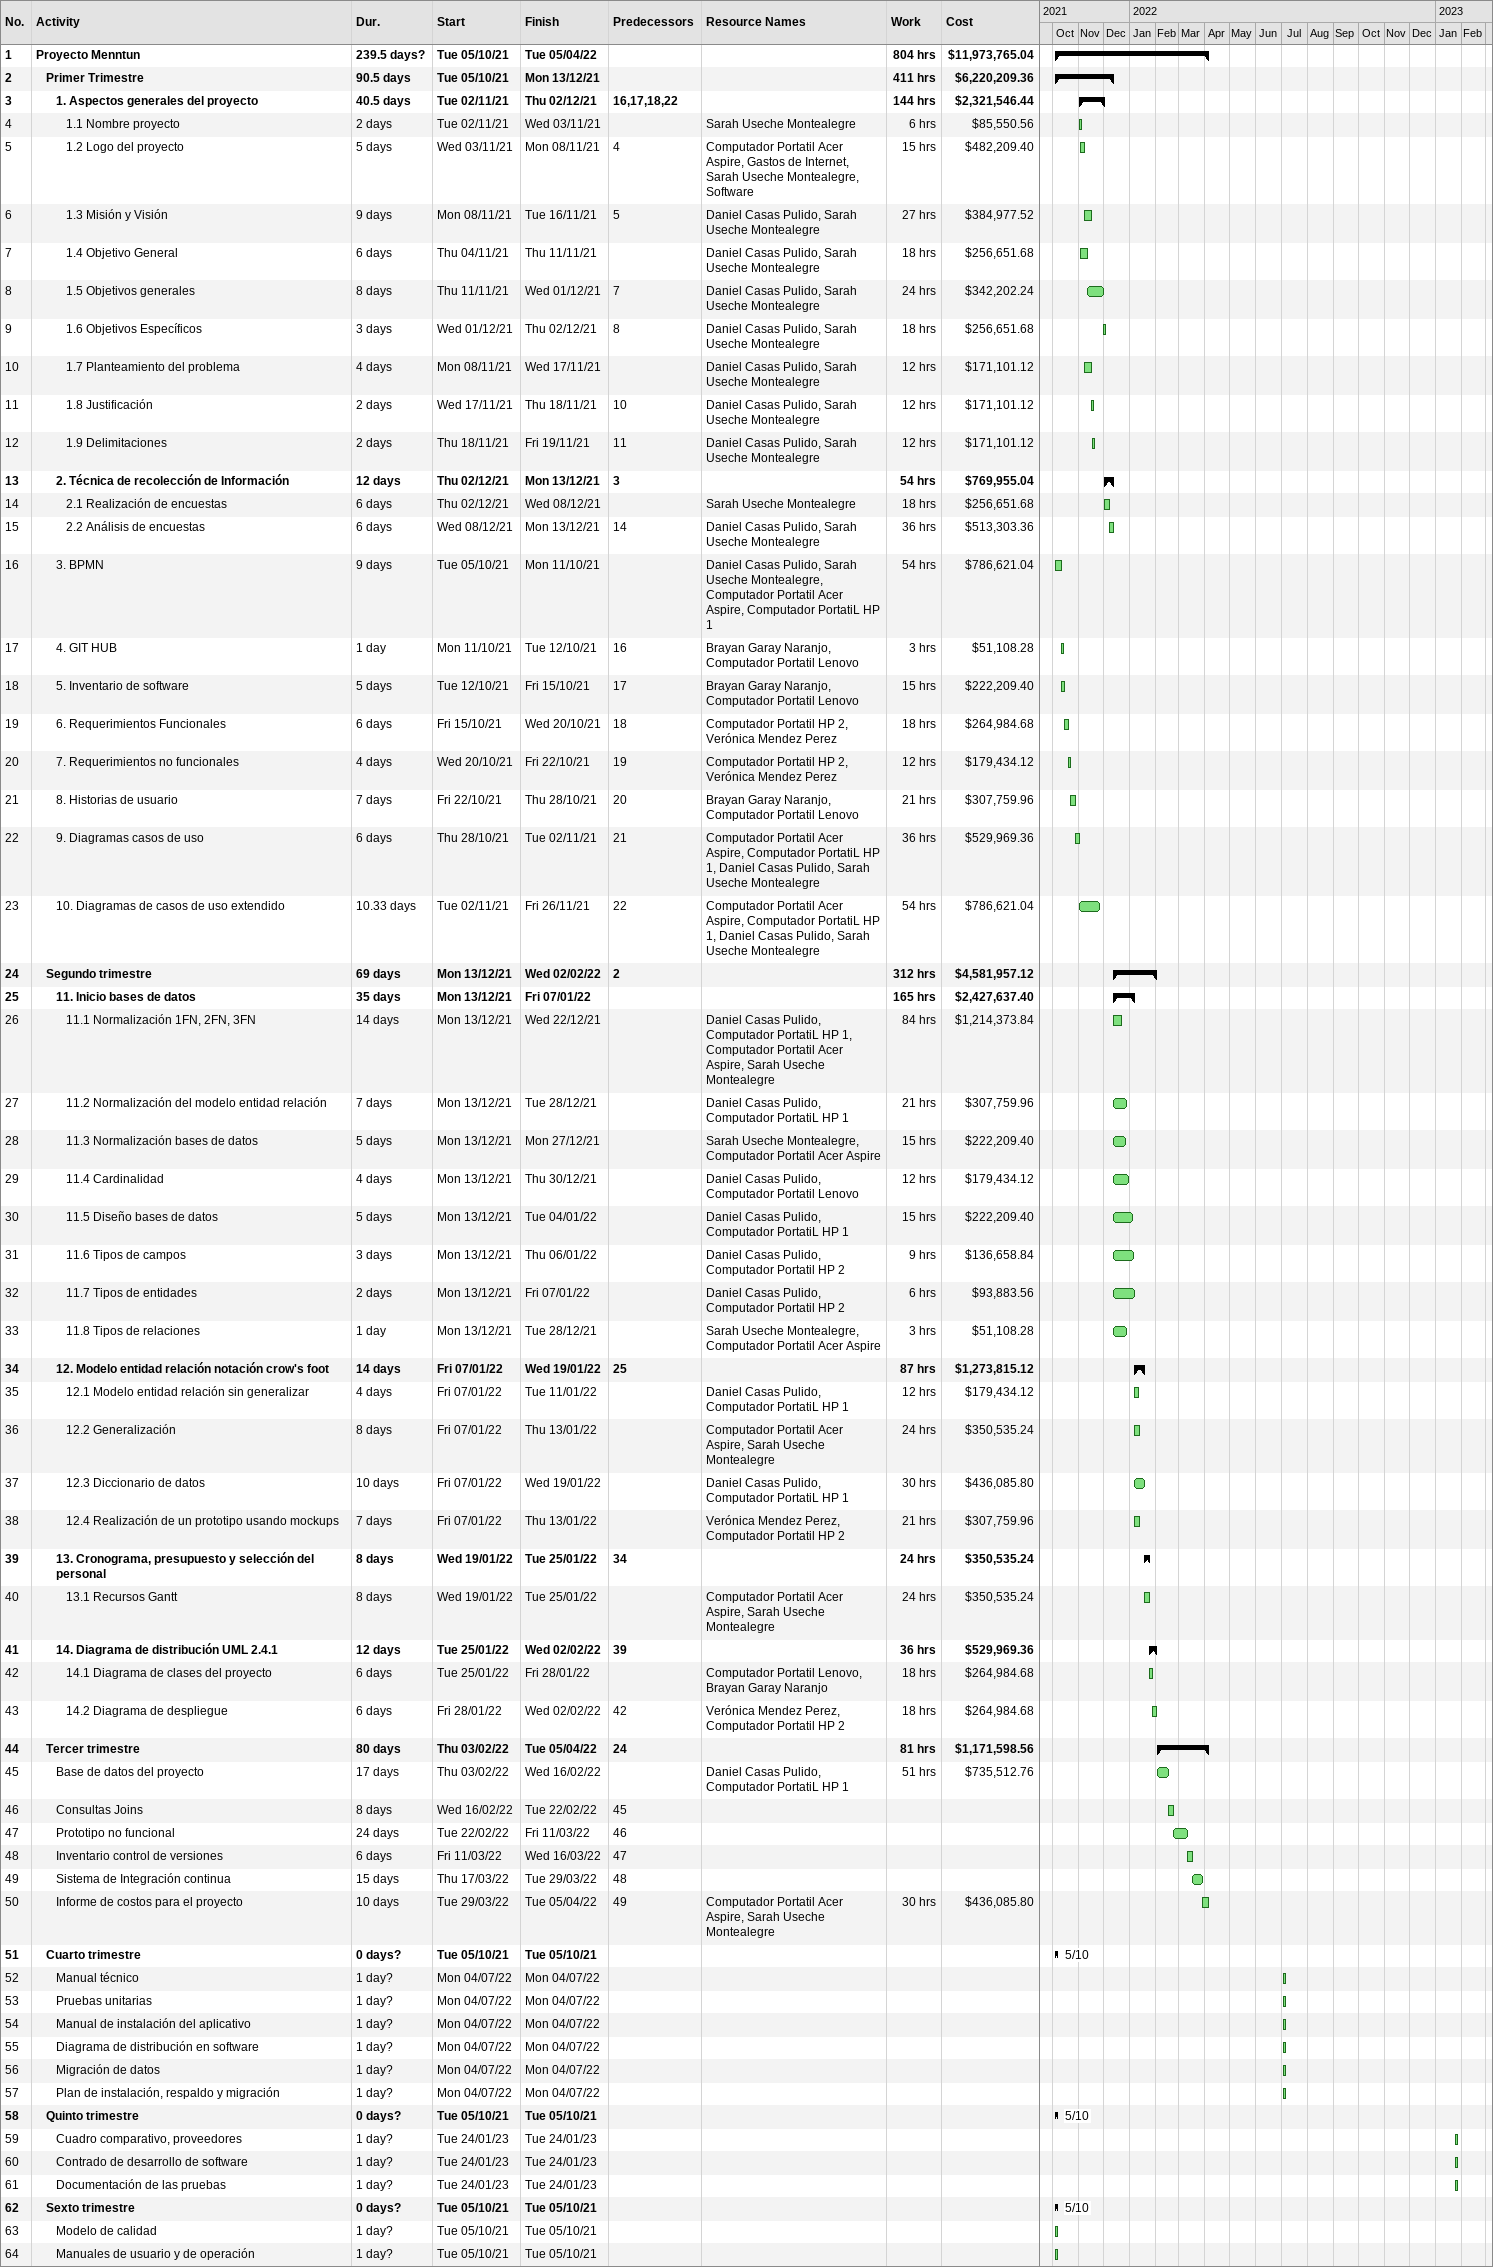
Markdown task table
| ID | Level | Task | Duration | Start | Finish | Predecessors | Resources | Work (h) | Cost ($) |
|---|---|---|---|---|---|---|---|---|---|
| 1 | 1 | **Proyecto Menntun** | 239.5d? | 2021-10-05 | 2022-04-05 |  |  | 804 | 11973765.04 |
| 2 | 2 | **Primer Trimestre** | 90.5d | 2021-10-05 | 2021-12-13 |  |  | 411 | 6220209.36 |
| 3 | 3 | **1. Aspectos generales del proyecto** | 40.5d | 2021-11-02 | 2021-12-02 | 16, 17, 18, 22 |  | 144 | 2321546.44 |
| 4 | 4 | 1.1 Nombre proyecto | 2d | 2021-11-02 | 2021-11-03 |  | Sarah Useche Montealegre | 6 | 85550.56 |
| 5 | 4 | 1.2 Logo del proyecto | 5d | 2021-11-03 | 2021-11-08 | 4 | Computador Portatil Acer Aspire, Gastos de Internet, Sarah Useche Montealegre, Software | 15 | 482209.40 |
| 6 | 4 | 1.3 Misión y Visión | 9d | 2021-11-08 | 2021-11-16 | 5 | Daniel Casas Pulido, Sarah Useche Montealegre | 27 | 384977.52 |
| 7 | 4 | 1.4 Objetivo General | 6d | 2021-11-04 | 2021-11-11 |  | Daniel Casas Pulido, Sarah Useche Montealegre | 18 | 256651.68 |
| 8 | 4 | 1.5 Objetivos generales | 8d | 2021-11-11 | 2021-12-01 | 7 | Daniel Casas Pulido, Sarah Useche Montealegre | 24 | 342202.24 |
| 9 | 4 | 1.6 Objetivos Específicos | 3d | 2021-12-01 | 2021-12-02 | 8 | Daniel Casas Pulido, Sarah Useche Montealegre | 18 | 256651.68 |
| 10 | 4 | 1.7 Planteamiento del problema | 4d | 2021-11-08 | 2021-11-17 |  | Daniel Casas Pulido, Sarah Useche Montealegre | 12 | 171101.12 |
| 11 | 4 | 1.8 Justificación | 2d | 2021-11-17 | 2021-11-18 | 10 | Daniel Casas Pulido, Sarah Useche Montealegre | 12 | 171101.12 |
| 12 | 4 | 1.9 Delimitaciones | 2d | 2021-11-18 | 2021-11-19 | 11 | Daniel Casas Pulido, Sarah Useche Montealegre | 12 | 171101.12 |
| 13 | 3 | **2. Técnica de recolección de Información** | 12d | 2021-12-02 | 2021-12-13 | 3 |  | 54 | 769955.04 |
| 14 | 4 | 2.1 Realización de encuestas | 6d | 2021-12-02 | 2021-12-08 |  | Sarah Useche Montealegre | 18 | 256651.68 |
| 15 | 4 | 2.2 Análisis de encuestas | 6d | 2021-12-08 | 2021-12-13 | 14 | Daniel Casas Pulido, Sarah Useche Montealegre | 36 | 513303.36 |
| 16 | 3 | 3. BPMN | 9d | 2021-10-05 | 2021-10-11 |  | Daniel Casas Pulido, Sarah Useche Montealegre, Computador Portatil Acer Aspire, Computador PortatiL HP 1 | 54 | 786621.04 |
| 17 | 3 | 4. GIT HUB | 1d | 2021-10-11 | 2021-10-12 | 16 | Brayan Garay Naranjo, Computador Portatil Lenovo | 3 | 51108.28 |
| 18 | 3 | 5. Inventario de software | 5d | 2021-10-12 | 2021-10-15 | 17 | Brayan Garay Naranjo, Computador Portatil Lenovo | 15 | 222209.40 |
| 19 | 3 | 6. Requerimientos Funcionales | 6d | 2021-10-15 | 2021-10-20 | 18 | Computador Portatil HP 2, Verónica Mendez Perez | 18 | 264984.68 |
| 20 | 3 | 7. Requerimientos no funcionales | 4d | 2021-10-20 | 2021-10-22 | 19 | Computador Portatil HP 2, Verónica Mendez Perez | 12 | 179434.12 |
| 21 | 3 | 8. Historias de usuario | 7d | 2021-10-22 | 2021-10-28 | 20 | Brayan Garay Naranjo, Computador Portatil Lenovo | 21 | 307759.96 |
| 22 | 3 | 9. Diagramas casos de uso | 6d | 2021-10-28 | 2021-11-02 | 21 | Computador Portatil Acer Aspire, Computador PortatiL HP 1, Daniel Casas Pulido, Sarah Useche Montealegre | 36 | 529969.36 |
| 23 | 3 | 10. Diagramas de casos de uso extendido | 10.33d | 2021-11-02 | 2021-11-26 | 22 | Computador Portatil Acer Aspire, Computador PortatiL HP 1, Daniel Casas Pulido, Sarah Useche Montealegre | 54 | 786621.04 |
| 24 | 2 | **Segundo trimestre** | 69d | 2021-12-13 | 2022-02-02 | 2 |  | 312 | 4581957.12 |
| 25 | 3 | **11. Inicio bases de datos** | 35d | 2021-12-13 | 2022-01-07 |  |  | 165 | 2427637.40 |
| 26 | 4 | 11.1 Normalización 1FN, 2FN, 3FN | 14d | 2021-12-13 | 2021-12-22 |  | Daniel Casas Pulido, Computador PortatiL HP 1, Computador Portatil Acer Aspire, Sarah Useche Montealegre | 84 | 1214373.84 |
| 27 | 4 | 11.2 Normalización del modelo entidad relación | 7d | 2021-12-13 | 2021-12-28 |  | Daniel Casas Pulido, Computador PortatiL HP 1 | 21 | 307759.96 |
| 28 | 4 | 11.3 Normalización bases de datos | 5d | 2021-12-13 | 2021-12-27 |  | Sarah Useche Montealegre, Computador Portatil Acer Aspire | 15 | 222209.40 |
| 29 | 4 | 11.4 Cardinalidad | 4d | 2021-12-13 | 2021-12-30 |  | Daniel Casas Pulido, Computador Portatil Lenovo | 12 | 179434.12 |
| 30 | 4 | 11.5 Diseño bases de datos | 5d | 2021-12-13 | 2022-01-04 |  | Daniel Casas Pulido, Computador PortatiL HP 1 | 15 | 222209.40 |
| 31 | 4 | 11.6 Tipos de campos | 3d | 2021-12-13 | 2022-01-06 |  | Daniel Casas Pulido, Computador Portatil HP 2 | 9 | 136658.84 |
| 32 | 4 | 11.7 Tipos de entidades | 2d | 2021-12-13 | 2022-01-07 |  | Daniel Casas Pulido, Computador Portatil HP 2 | 6 | 93883.56 |
| 33 | 4 | 11.8 Tipos de relaciones | 1d | 2021-12-13 | 2021-12-28 |  | Sarah Useche Montealegre, Computador Portatil Acer Aspire | 3 | 51108.28 |
| 34 | 3 | **12. Modelo entidad relación notación crow's foot** | 14d | 2022-01-07 | 2022-01-19 | 25 |  | 87 | 1273815.12 |
| 35 | 4 | 12.1 Modelo entidad relación sin generalizar | 4d | 2022-01-07 | 2022-01-11 |  | Daniel Casas Pulido, Computador PortatiL HP 1 | 12 | 179434.12 |
| 36 | 4 | 12.2 Generalización | 8d | 2022-01-07 | 2022-01-13 |  | Computador Portatil Acer Aspire, Sarah Useche Montealegre | 24 | 350535.24 |
| 37 | 4 | 12.3 Diccionario de datos | 10d | 2022-01-07 | 2022-01-19 |  | Daniel Casas Pulido, Computador PortatiL HP 1 | 30 | 436085.80 |
| 38 | 4 | 12.4 Realización de un prototipo usando mockups | 7d | 2022-01-07 | 2022-01-13 |  | Verónica Mendez Perez, Computador Portatil HP 2 | 21 | 307759.96 |
| 39 | 3 | **13. Cronograma, presupuesto y selección del personal** | 8d | 2022-01-19 | 2022-01-25 | 34 |  | 24 | 350535.24 |
| 40 | 4 | 13.1 Recursos Gantt | 8d | 2022-01-19 | 2022-01-25 |  | Computador Portatil Acer Aspire, Sarah Useche Montealegre | 24 | 350535.24 |
| 41 | 3 | **14. Diagrama de distribución UML 2.4.1** | 12d | 2022-01-25 | 2022-02-02 | 39 |  | 36 | 529969.36 |
| 42 | 4 | 14.1 Diagrama de clases del proyecto | 6d | 2022-01-25 | 2022-01-28 |  | Computador Portatil Lenovo, Brayan Garay Naranjo | 18 | 264984.68 |
| 43 | 4 | 14.2 Diagrama de despliegue | 6d | 2022-01-28 | 2022-02-02 | 42 | Verónica Mendez Perez, Computador Portatil HP 2 | 18 | 264984.68 |
| 44 | 2 | **Tercer trimestre** | 80d | 2022-02-03 | 2022-04-05 | 24 |  | 81 | 1171598.56 |
| 45 | 3 | Base de datos del proyecto | 17d | 2022-02-03 | 2022-02-16 |  | Daniel Casas Pulido, Computador PortatiL HP 1 | 51 | 735512.76 |
| 46 | 3 | Consultas Joins | 8d | 2022-02-16 | 2022-02-22 | 45 |  |  |  |
| 47 | 3 | Prototipo no funcional | 24d | 2022-02-22 | 2022-03-11 | 46 |  |  |  |
| 48 | 3 | Inventario control de versiones | 6d | 2022-03-11 | 2022-03-16 | 47 |  |  |  |
| 49 | 3 | Sistema de Integración continua | 15d | 2022-03-17 | 2022-03-29 | 48 |  |  |  |
| 50 | 3 | Informe de costos para el proyecto | 10d | 2022-03-29 | 2022-04-05 | 49 | Computador Portatil Acer Aspire, Sarah Useche Montealegre | 30 | 436085.80 |
| 51 | 2 | **Cuarto trimestre** | 0d? | 2021-10-05 | 2021-10-05 |  |  |  |  |
| 52 | 3 | Manual técnico | 1d? | 2022-07-04 | 2022-07-04 |  |  |  |  |
| 53 | 3 | Pruebas unitarias | 1d? | 2022-07-04 | 2022-07-04 |  |  |  |  |
| 54 | 3 | Manual de instalación del aplicativo | 1d? | 2022-07-04 | 2022-07-04 |  |  |  |  |
| 55 | 3 | Diagrama de distribución en software | 1d? | 2022-07-04 | 2022-07-04 |  |  |  |  |
| 56 | 3 | Migración de datos | 1d? | 2022-07-04 | 2022-07-04 |  |  |  |  |
| 57 | 3 | Plan de instalación, respaldo y migración | 1d? | 2022-07-04 | 2022-07-04 |  |  |  |  |
| 58 | 2 | **Quinto trimestre** | 0d? | 2021-10-05 | 2021-10-05 |  |  |  |  |
| 59 | 3 | Cuadro comparativo, proveedores | 1d? | 2023-01-24 | 2023-01-24 |  |  |  |  |
| 60 | 3 | Contrado de desarrollo de software | 1d? | 2023-01-24 | 2023-01-24 |  |  |  |  |
| 61 | 3 | Documentación de las pruebas | 1d? | 2023-01-24 | 2023-01-24 |  |  |  |  |
| 62 | 2 | **Sexto trimestre** | 0d? | 2021-10-05 | 2021-10-05 |  |  |  |  |
| 63 | 3 | Modelo de calidad | 1d? | 2021-10-05 | 2021-10-05 |  |  |  |  |
| 64 | 3 | Manuales de usuario y de operación | 1d? | 2021-10-05 | 2021-10-05 |  |  |  |  |
